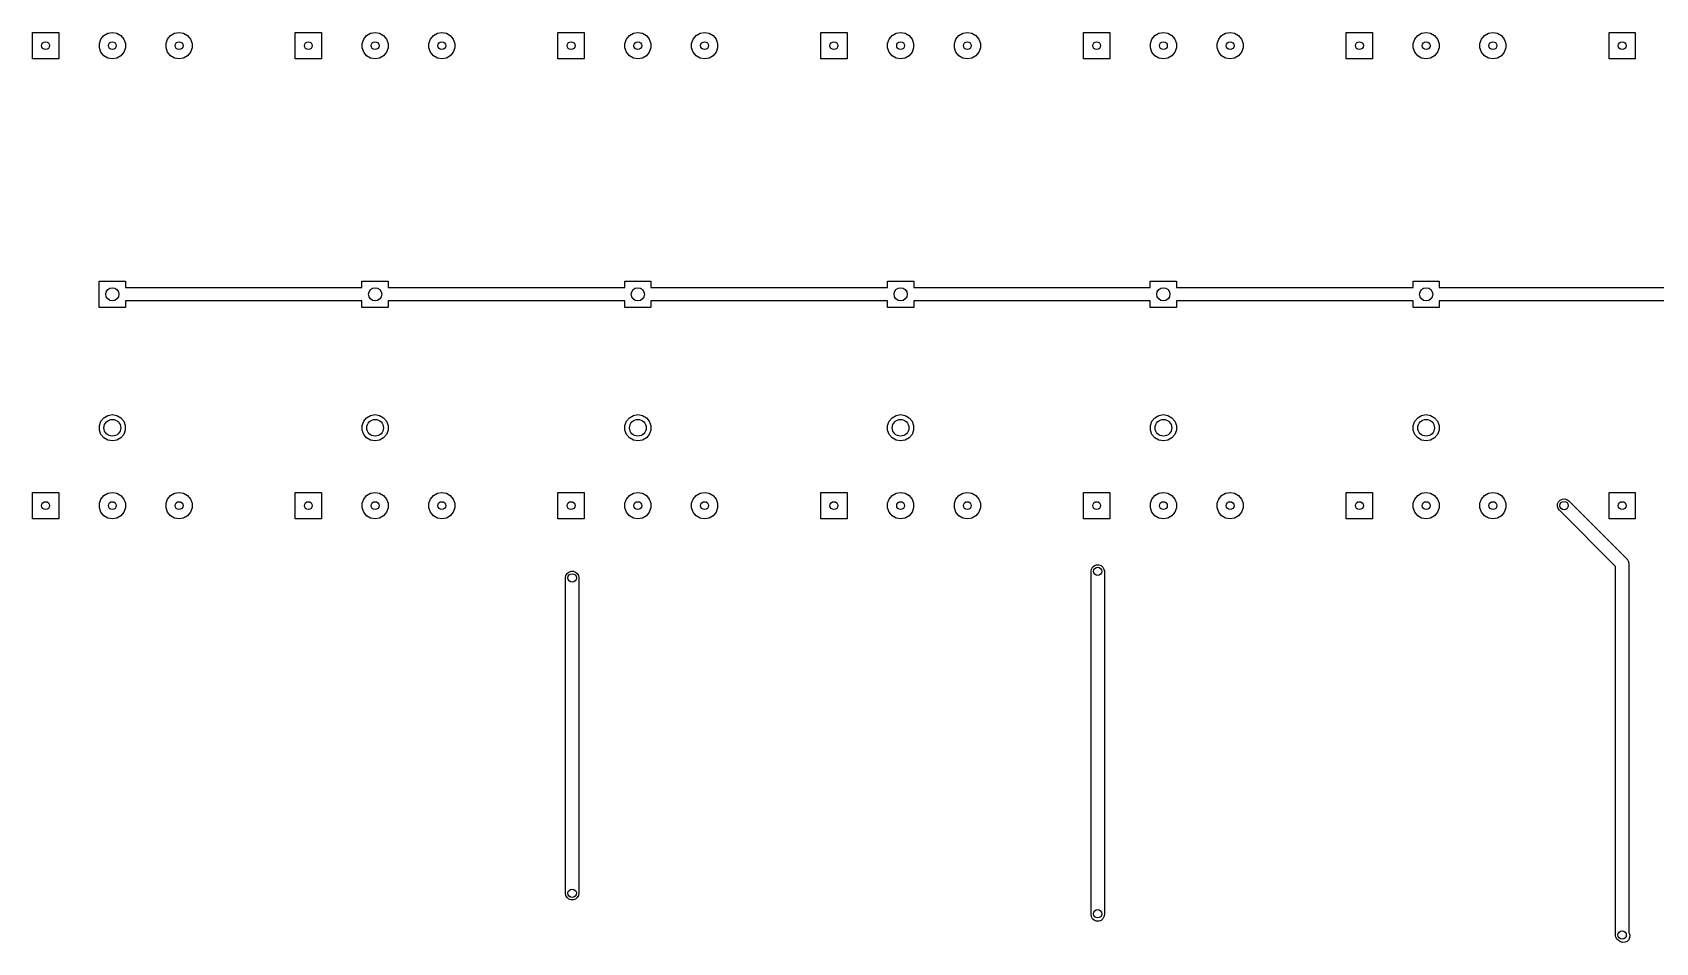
# Model space of a CAD drawing. Extents: x 183 to 424, y -367 to -69.
# Drawn here: x 183.4 to 307, y -364.2 to -295 of the extents above; entities that cross this region are included whole.
import ezdxf

# ---------------------------------------------------------------- set-up
doc = ezdxf.new("R2010")
doc.units = 0
doc.header["$MEASUREMENT"] = 0
doc.layers.add('BLACK', color=7, linetype='CONTINUOUS')

msp = doc.modelspace()

# ---------------------------------------------------------------- linework, layer by layer
at = {"layer": 'Black'}
for p, q in [((183.42, -297), (183.42, -295)), ((183.42, -295), (185.42, -295)), ((185.42, -295), (185.42, -297)), ((188.631, -295.498), (188.855, -295.231)), ((188.855, -295.231), (189.157, -295.057)), ((189.157, -295.057), (189.5, -294.996)), ((189.5, -294.996), (189.843, -295.057)), ((189.843, -295.057), (190.145, -295.231)), ((190.145, -295.231), (190.369, -295.498)), ((193.711, -295.498), (193.935, -295.231)), ((193.935, -295.231), (194.237, -295.057)), ((194.237, -295.057), (194.58, -294.996)), ((194.58, -294.996), (194.923, -295.057)), ((194.923, -295.057), (195.225, -295.231)), ((195.225, -295.231), (195.449, -295.498)), ((203.42, -297), (203.42, -295)), ((203.42, -295), (205.42, -295)), ((205.42, -295), (205.42, -297)), ((208.631, -295.498), (208.855, -295.231)), ((208.855, -295.231), (209.157, -295.057)), ((209.157, -295.057), (209.5, -294.996)), ((209.5, -294.996), (209.843, -295.057)), ((209.843, -295.057), (210.145, -295.231)), ((210.145, -295.231), (210.369, -295.498)), ((213.711, -295.498), (213.935, -295.231)), ((213.935, -295.231), (214.237, -295.057)), ((214.237, -295.057), (214.58, -294.996)), ((214.58, -294.996), (214.923, -295.057)), ((214.923, -295.057), (215.225, -295.231)), ((215.225, -295.231), (215.449, -295.498)), ((223.42, -297), (223.42, -295)), ((223.42, -295), (225.42, -295)), ((225.42, -295), (225.42, -297)), ((228.631, -295.498), (228.855, -295.231)), ((228.855, -295.231), (229.157, -295.057)), ((229.157, -295.057), (229.5, -294.996)), ((229.5, -294.996), (229.843, -295.057)), ((229.843, -295.057), (230.145, -295.231)), ((230.145, -295.231), (230.369, -295.498)), ((233.711, -295.498), (233.935, -295.231)), ((233.935, -295.231), (234.237, -295.057)), ((234.237, -295.057), (234.58, -294.996)), ((234.58, -294.996), (234.923, -295.057)), ((234.923, -295.057), (235.225, -295.231)), ((235.225, -295.231), (235.449, -295.498)), ((243.42, -297), (243.42, -295)), ((243.42, -295), (245.42, -295)), ((245.42, -295), (245.42, -297)), ((248.631, -295.498), (248.855, -295.231)), ((248.855, -295.231), (249.157, -295.057)), ((249.157, -295.057), (249.5, -294.996)), ((249.5, -294.996), (249.843, -295.057)), ((249.843, -295.057), (250.145, -295.231)), ((250.145, -295.231), (250.369, -295.498)), ((253.711, -295.498), (253.935, -295.231)), ((253.935, -295.231), (254.237, -295.057)), ((254.237, -295.057), (254.58, -294.996)), ((254.58, -294.996), (254.923, -295.057)), ((254.923, -295.057), (255.225, -295.231)), ((255.225, -295.231), (255.449, -295.498)), ((263.42, -297), (263.42, -295)), ((263.42, -295), (265.42, -295)), ((265.42, -295), (265.42, -297)), ((268.631, -295.498), (268.855, -295.231)), ((268.855, -295.231), (269.157, -295.057)), ((269.157, -295.057), (269.5, -294.996)), ((269.5, -294.996), (269.843, -295.057)), ((269.843, -295.057), (270.145, -295.231)), ((270.145, -295.231), (270.369, -295.498)), ((273.711, -295.498), (273.935, -295.231)), ((273.935, -295.231), (274.237, -295.057)), ((274.237, -295.057), (274.58, -294.996)), ((274.58, -294.996), (274.923, -295.057)), ((274.923, -295.057), (275.225, -295.231)), ((275.225, -295.231), (275.449, -295.498)), ((283.42, -297), (283.42, -295)), ((283.42, -295), (285.42, -295)), ((285.42, -295), (285.42, -297)), ((288.631, -295.498), (288.855, -295.231)), ((288.855, -295.231), (289.157, -295.057)), ((289.157, -295.057), (289.5, -294.996)), ((289.5, -294.996), (289.843, -295.057)), ((289.843, -295.057), (290.145, -295.231)), ((290.145, -295.231), (290.369, -295.498)), ((293.711, -295.498), (293.935, -295.231)), ((293.935, -295.231), (294.237, -295.057)), ((294.237, -295.057), (294.58, -294.996)), ((294.58, -294.996), (294.923, -295.057)), ((294.923, -295.057), (295.225, -295.231)), ((295.225, -295.231), (295.449, -295.498)), ((303.42, -297), (303.42, -295)), ((303.42, -295), (305.42, -295)), ((305.42, -295), (305.42, -297)), ((188.511, -295.826), (188.631, -295.498)), ((188.511, -296.174), (188.511, -295.826)), ((188.631, -296.502), (188.511, -296.174)), ((190.369, -295.498), (190.489, -295.826)), ((190.489, -296.174), (190.369, -296.502)), ((190.489, -295.826), (190.489, -296.174)), ((193.591, -295.826), (193.711, -295.498)), ((193.591, -296.174), (193.591, -295.826)), ((193.711, -296.502), (193.591, -296.174)), ((195.449, -295.498), (195.569, -295.826)), ((195.569, -296.174), (195.449, -296.502)), ((195.569, -295.826), (195.569, -296.174)), ((208.511, -295.826), (208.631, -295.498)), ((208.511, -296.174), (208.511, -295.826)), ((208.631, -296.502), (208.511, -296.174)), ((210.369, -295.498), (210.489, -295.826)), ((210.489, -296.174), (210.369, -296.502)), ((210.489, -295.826), (210.489, -296.174)), ((213.591, -295.826), (213.711, -295.498)), ((213.591, -296.174), (213.591, -295.826)), ((213.711, -296.502), (213.591, -296.174)), ((215.449, -295.498), (215.569, -295.826)), ((215.569, -296.174), (215.449, -296.502)), ((215.569, -295.826), (215.569, -296.174)), ((228.511, -295.826), (228.631, -295.498)), ((228.511, -296.174), (228.511, -295.826)), ((228.631, -296.502), (228.511, -296.174)), ((230.369, -295.498), (230.489, -295.826)), ((230.489, -296.174), (230.369, -296.502)), ((230.489, -295.826), (230.489, -296.174)), ((233.591, -295.826), (233.711, -295.498)), ((233.591, -296.174), (233.591, -295.826)), ((233.711, -296.502), (233.591, -296.174)), ((235.449, -295.498), (235.569, -295.826)), ((235.569, -296.174), (235.449, -296.502)), ((235.569, -295.826), (235.569, -296.174)), ((248.511, -295.826), (248.631, -295.498)), ((248.511, -296.174), (248.511, -295.826)), ((248.631, -296.502), (248.511, -296.174)), ((250.369, -295.498), (250.489, -295.826)), ((250.489, -296.174), (250.369, -296.502)), ((250.489, -295.826), (250.489, -296.174)), ((253.591, -295.826), (253.711, -295.498)), ((253.591, -296.174), (253.591, -295.826)), ((253.711, -296.502), (253.591, -296.174)), ((255.449, -295.498), (255.569, -295.826)), ((255.569, -296.174), (255.449, -296.502)), ((255.569, -295.826), (255.569, -296.174)), ((268.511, -295.826), (268.631, -295.498)), ((268.511, -296.174), (268.511, -295.826)), ((268.631, -296.502), (268.511, -296.174)), ((270.369, -295.498), (270.489, -295.826)), ((270.489, -296.174), (270.369, -296.502)), ((270.489, -295.826), (270.489, -296.174)), ((273.591, -295.826), (273.711, -295.498)), ((273.591, -296.174), (273.591, -295.826)), ((273.711, -296.502), (273.591, -296.174)), ((275.449, -295.498), (275.569, -295.826)), ((275.569, -296.174), (275.449, -296.502)), ((275.569, -295.826), (275.569, -296.174)), ((288.511, -295.826), (288.631, -295.498)), ((288.511, -296.174), (288.511, -295.826)), ((288.631, -296.502), (288.511, -296.174)), ((290.369, -295.498), (290.489, -295.826)), ((290.489, -296.174), (290.369, -296.502)), ((290.489, -295.826), (290.489, -296.174)), ((293.591, -295.826), (293.711, -295.498)), ((293.591, -296.174), (293.591, -295.826)), ((293.711, -296.502), (293.591, -296.174)), ((295.449, -295.498), (295.569, -295.826)), ((295.569, -296.174), (295.449, -296.502)), ((295.569, -295.826), (295.569, -296.174)), ((185.42, -297), (183.42, -297)), ((188.855, -296.769), (188.631, -296.502)), ((189.157, -296.943), (188.855, -296.769)), ((189.5, -297.004), (189.157, -296.943)), ((189.843, -296.943), (189.5, -297.004)), ((190.145, -296.769), (189.843, -296.943)), ((190.369, -296.502), (190.145, -296.769)), ((193.935, -296.769), (193.711, -296.502)), ((194.237, -296.943), (193.935, -296.769)), ((194.58, -297.004), (194.237, -296.943)), ((194.923, -296.943), (194.58, -297.004)), ((195.225, -296.769), (194.923, -296.943)), ((195.449, -296.502), (195.225, -296.769)), ((205.42, -297), (203.42, -297)), ((208.855, -296.769), (208.631, -296.502)), ((209.157, -296.943), (208.855, -296.769)), ((209.5, -297.004), (209.157, -296.943)), ((209.843, -296.943), (209.5, -297.004)), ((210.145, -296.769), (209.843, -296.943)), ((210.369, -296.502), (210.145, -296.769)), ((213.935, -296.769), (213.711, -296.502)), ((214.237, -296.943), (213.935, -296.769)), ((214.58, -297.004), (214.237, -296.943)), ((214.923, -296.943), (214.58, -297.004)), ((215.225, -296.769), (214.923, -296.943)), ((215.449, -296.502), (215.225, -296.769)), ((225.42, -297), (223.42, -297)), ((228.855, -296.769), (228.631, -296.502)), ((229.157, -296.943), (228.855, -296.769)), ((229.5, -297.004), (229.157, -296.943)), ((229.843, -296.943), (229.5, -297.004)), ((230.145, -296.769), (229.843, -296.943)), ((230.369, -296.502), (230.145, -296.769)), ((233.935, -296.769), (233.711, -296.502)), ((234.237, -296.943), (233.935, -296.769)), ((234.58, -297.004), (234.237, -296.943)), ((234.923, -296.943), (234.58, -297.004)), ((235.225, -296.769), (234.923, -296.943)), ((235.449, -296.502), (235.225, -296.769)), ((245.42, -297), (243.42, -297)), ((248.855, -296.769), (248.631, -296.502)), ((249.157, -296.943), (248.855, -296.769)), ((249.5, -297.004), (249.157, -296.943)), ((249.843, -296.943), (249.5, -297.004)), ((250.145, -296.769), (249.843, -296.943)), ((250.369, -296.502), (250.145, -296.769)), ((253.935, -296.769), (253.711, -296.502)), ((254.237, -296.943), (253.935, -296.769)), ((254.58, -297.004), (254.237, -296.943)), ((254.923, -296.943), (254.58, -297.004)), ((255.225, -296.769), (254.923, -296.943)), ((255.449, -296.502), (255.225, -296.769)), ((265.42, -297), (263.42, -297)), ((268.855, -296.769), (268.631, -296.502)), ((269.157, -296.943), (268.855, -296.769)), ((269.5, -297.004), (269.157, -296.943)), ((269.843, -296.943), (269.5, -297.004)), ((270.145, -296.769), (269.843, -296.943)), ((270.369, -296.502), (270.145, -296.769)), ((273.935, -296.769), (273.711, -296.502)), ((274.237, -296.943), (273.935, -296.769)), ((274.58, -297.004), (274.237, -296.943)), ((274.923, -296.943), (274.58, -297.004)), ((275.225, -296.769), (274.923, -296.943)), ((275.449, -296.502), (275.225, -296.769)), ((285.42, -297), (283.42, -297)), ((288.855, -296.769), (288.631, -296.502)), ((289.157, -296.943), (288.855, -296.769)), ((289.5, -297.004), (289.157, -296.943)), ((289.843, -296.943), (289.5, -297.004)), ((290.145, -296.769), (289.843, -296.943)), ((290.369, -296.502), (290.145, -296.769)), ((293.935, -296.769), (293.711, -296.502)), ((294.237, -296.943), (293.935, -296.769)), ((294.58, -297.004), (294.237, -296.943)), ((294.923, -296.943), (294.58, -297.004)), ((295.225, -296.769), (294.923, -296.943)), ((295.449, -296.502), (295.225, -296.769)), ((305.42, -297), (303.42, -297)), ((188.501, -315.919), (188.501, -313.921)), ((188.501, -313.921), (190.499, -313.921)), ((190.499, -313.921), (190.499, -314.412)), ((190.499, -314.412), (208.501, -314.412)), ((208.501, -314.412), (208.501, -313.921)), ((208.501, -313.921), (210.499, -313.921)), ((210.499, -313.921), (210.499, -314.412)), ((210.499, -314.412), (228.501, -314.412)), ((228.501, -314.412), (228.501, -313.921)), ((228.501, -313.921), (230.499, -313.921)), ((230.499, -313.921), (230.499, -314.412)), ((230.499, -314.412), (248.501, -314.412)), ((248.501, -314.412), (248.501, -313.921)), ((248.501, -313.921), (250.499, -313.921)), ((250.499, -313.921), (250.499, -314.412)), ((250.499, -314.412), (268.501, -314.412)), ((268.501, -314.412), (268.501, -313.921)), ((268.501, -313.921), (270.499, -313.921)), ((270.499, -313.921), (270.499, -314.412)), ((270.499, -314.412), (288.501, -314.412)), ((288.501, -314.412), (288.501, -313.921)), ((288.501, -313.921), (290.499, -313.921)), ((290.499, -313.921), (290.499, -314.412)), ((290.499, -314.412), (308.501, -314.412)), ((190.499, -315.919), (188.501, -315.919)), ((208.501, -315.428), (190.499, -315.428)), ((190.499, -315.428), (190.499, -315.919)), ((208.501, -315.919), (208.501, -315.428)), ((210.499, -315.919), (208.501, -315.919)), ((228.501, -315.428), (210.499, -315.428)), ((210.499, -315.428), (210.499, -315.919)), ((228.501, -315.919), (228.501, -315.428)), ((230.499, -315.919), (228.501, -315.919)), ((248.501, -315.428), (230.499, -315.428)), ((230.499, -315.428), (230.499, -315.919)), ((248.501, -315.919), (248.501, -315.428)), ((250.499, -315.919), (248.501, -315.919)), ((268.501, -315.428), (250.499, -315.428)), ((250.499, -315.428), (250.499, -315.919)), ((268.501, -315.919), (268.501, -315.428)), ((270.499, -315.919), (268.501, -315.919)), ((288.501, -315.428), (270.499, -315.428)), ((270.499, -315.428), (270.499, -315.919)), ((288.501, -315.919), (288.501, -315.428)), ((290.499, -315.919), (288.501, -315.919)), ((308.501, -315.428), (290.499, -315.428)), ((290.499, -315.428), (290.499, -315.919)), ((188.512, -324.906), (188.631, -324.578)), ((188.512, -325.254), (188.512, -324.906)), ((188.631, -324.578), (188.855, -324.311)), ((188.855, -324.311), (189.157, -324.137)), ((189.157, -324.137), (189.5, -324.077)), ((189.5, -324.077), (189.843, -324.137)), ((189.843, -324.137), (190.145, -324.311)), ((190.145, -324.311), (190.369, -324.578)), ((190.369, -324.578), (190.488, -324.906)), ((190.488, -324.906), (190.488, -325.254)), ((208.512, -324.906), (208.631, -324.578)), ((208.512, -325.254), (208.512, -324.906)), ((208.631, -324.578), (208.855, -324.311)), ((208.855, -324.311), (209.157, -324.137)), ((209.157, -324.137), (209.5, -324.077)), ((209.5, -324.077), (209.843, -324.137)), ((209.843, -324.137), (210.145, -324.311)), ((210.145, -324.311), (210.369, -324.578)), ((210.369, -324.578), (210.488, -324.906)), ((210.488, -324.906), (210.488, -325.254)), ((228.512, -324.906), (228.631, -324.578)), ((228.512, -325.254), (228.512, -324.906)), ((228.631, -324.578), (228.855, -324.311)), ((228.855, -324.311), (229.157, -324.137)), ((229.157, -324.137), (229.5, -324.077)), ((229.5, -324.077), (229.843, -324.137)), ((229.843, -324.137), (230.145, -324.311)), ((230.145, -324.311), (230.369, -324.578)), ((230.369, -324.578), (230.488, -324.906)), ((230.488, -324.906), (230.488, -325.254)), ((248.512, -324.906), (248.631, -324.578)), ((248.512, -325.254), (248.512, -324.906)), ((248.631, -324.578), (248.855, -324.311)), ((248.855, -324.311), (249.157, -324.137)), ((249.157, -324.137), (249.5, -324.077)), ((249.5, -324.077), (249.843, -324.137)), ((249.843, -324.137), (250.145, -324.311)), ((250.145, -324.311), (250.369, -324.578)), ((250.369, -324.578), (250.488, -324.906)), ((250.488, -324.906), (250.488, -325.254)), ((268.512, -324.906), (268.631, -324.578)), ((268.512, -325.254), (268.512, -324.906)), ((268.631, -324.578), (268.855, -324.311)), ((268.855, -324.311), (269.157, -324.137)), ((269.157, -324.137), (269.5, -324.077)), ((269.5, -324.077), (269.843, -324.137)), ((269.843, -324.137), (270.145, -324.311)), ((270.145, -324.311), (270.369, -324.578)), ((270.369, -324.578), (270.488, -324.906)), ((270.488, -324.906), (270.488, -325.254)), ((288.512, -324.906), (288.631, -324.578)), ((288.512, -325.254), (288.512, -324.906)), ((288.631, -324.578), (288.855, -324.311)), ((288.855, -324.311), (289.157, -324.137)), ((289.157, -324.137), (289.5, -324.077)), ((289.5, -324.077), (289.843, -324.137)), ((289.843, -324.137), (290.145, -324.311)), ((290.145, -324.311), (290.369, -324.578)), ((290.369, -324.578), (290.488, -324.906)), ((290.488, -324.906), (290.488, -325.254)), ((188.631, -325.582), (188.512, -325.254)), ((188.855, -325.849), (188.631, -325.582)), ((189.157, -326.023), (188.855, -325.849)), ((189.5, -326.083), (189.157, -326.023)), ((189.843, -326.023), (189.5, -326.083)), ((190.145, -325.849), (189.843, -326.023)), ((190.369, -325.582), (190.145, -325.849)), ((190.488, -325.254), (190.369, -325.582)), ((208.631, -325.582), (208.512, -325.254)), ((208.855, -325.849), (208.631, -325.582)), ((209.157, -326.023), (208.855, -325.849)), ((209.5, -326.083), (209.157, -326.023)), ((209.843, -326.023), (209.5, -326.083)), ((210.145, -325.849), (209.843, -326.023)), ((210.369, -325.582), (210.145, -325.849)), ((210.488, -325.254), (210.369, -325.582)), ((228.631, -325.582), (228.512, -325.254)), ((228.855, -325.849), (228.631, -325.582)), ((229.157, -326.023), (228.855, -325.849)), ((229.5, -326.083), (229.157, -326.023)), ((229.843, -326.023), (229.5, -326.083)), ((230.145, -325.849), (229.843, -326.023)), ((230.369, -325.582), (230.145, -325.849)), ((230.488, -325.254), (230.369, -325.582)), ((248.631, -325.582), (248.512, -325.254)), ((248.855, -325.849), (248.631, -325.582)), ((249.157, -326.023), (248.855, -325.849)), ((249.5, -326.083), (249.157, -326.023)), ((249.843, -326.023), (249.5, -326.083)), ((250.145, -325.849), (249.843, -326.023)), ((250.369, -325.582), (250.145, -325.849)), ((250.488, -325.254), (250.369, -325.582)), ((268.631, -325.582), (268.512, -325.254)), ((268.855, -325.849), (268.631, -325.582)), ((269.157, -326.023), (268.855, -325.849)), ((269.5, -326.083), (269.157, -326.023)), ((269.843, -326.023), (269.5, -326.083)), ((270.145, -325.849), (269.843, -326.023)), ((270.369, -325.582), (270.145, -325.849)), ((270.488, -325.254), (270.369, -325.582)), ((288.631, -325.582), (288.512, -325.254)), ((288.855, -325.849), (288.631, -325.582)), ((289.157, -326.023), (288.855, -325.849)), ((289.5, -326.083), (289.157, -326.023)), ((289.843, -326.023), (289.5, -326.083)), ((290.145, -325.849), (289.843, -326.023)), ((290.369, -325.582), (290.145, -325.849)), ((290.488, -325.254), (290.369, -325.582)), ((183.42, -332), (183.42, -330)), ((183.42, -330), (185.42, -330)), ((185.42, -330), (185.42, -332)), ((188.511, -330.826), (188.631, -330.498)), ((188.511, -331.174), (188.511, -330.826)), ((188.631, -330.498), (188.855, -330.231)), ((188.855, -330.231), (189.157, -330.057)), ((189.157, -330.057), (189.5, -329.996)), ((189.5, -329.996), (189.843, -330.057)), ((189.843, -330.057), (190.145, -330.231)), ((190.145, -330.231), (190.369, -330.498)), ((190.369, -330.498), (190.489, -330.826)), ((190.489, -330.826), (190.489, -331.174)), ((193.591, -330.826), (193.711, -330.498)), ((193.591, -331.174), (193.591, -330.826)), ((193.711, -330.498), (193.935, -330.231)), ((193.935, -330.231), (194.237, -330.057)), ((194.237, -330.057), (194.58, -329.996)), ((194.58, -329.996), (194.923, -330.057)), ((194.923, -330.057), (195.225, -330.231)), ((195.225, -330.231), (195.449, -330.498)), ((195.449, -330.498), (195.569, -330.826)), ((195.569, -330.826), (195.569, -331.174)), ((203.42, -332), (203.42, -330)), ((203.42, -330), (205.42, -330)), ((205.42, -330), (205.42, -332)), ((208.511, -330.826), (208.631, -330.498)), ((208.511, -331.174), (208.511, -330.826)), ((208.631, -330.498), (208.855, -330.231)), ((208.855, -330.231), (209.157, -330.057)), ((209.157, -330.057), (209.5, -329.996)), ((209.5, -329.996), (209.843, -330.057)), ((209.843, -330.057), (210.145, -330.231)), ((210.145, -330.231), (210.369, -330.498)), ((210.369, -330.498), (210.489, -330.826)), ((210.489, -330.826), (210.489, -331.174)), ((213.591, -330.826), (213.711, -330.498)), ((213.591, -331.174), (213.591, -330.826)), ((213.711, -330.498), (213.935, -330.231)), ((213.935, -330.231), (214.237, -330.057)), ((214.237, -330.057), (214.58, -329.996)), ((214.58, -329.996), (214.923, -330.057)), ((214.923, -330.057), (215.225, -330.231)), ((215.225, -330.231), (215.449, -330.498)), ((215.449, -330.498), (215.569, -330.826)), ((215.569, -330.826), (215.569, -331.174)), ((223.42, -332), (223.42, -330)), ((223.42, -330), (225.42, -330)), ((225.42, -330), (225.42, -332)), ((228.511, -330.826), (228.631, -330.498)), ((228.511, -331.174), (228.511, -330.826)), ((228.631, -330.498), (228.855, -330.231)), ((228.855, -330.231), (229.157, -330.057)), ((229.157, -330.057), (229.5, -329.996)), ((229.5, -329.996), (229.843, -330.057)), ((229.843, -330.057), (230.145, -330.231)), ((230.145, -330.231), (230.369, -330.498)), ((230.369, -330.498), (230.489, -330.826)), ((230.489, -330.826), (230.489, -331.174)), ((233.591, -330.826), (233.711, -330.498)), ((233.591, -331.174), (233.591, -330.826)), ((233.711, -330.498), (233.935, -330.231)), ((233.935, -330.231), (234.237, -330.057)), ((234.237, -330.057), (234.58, -329.996)), ((234.58, -329.996), (234.923, -330.057)), ((234.923, -330.057), (235.225, -330.231)), ((235.225, -330.231), (235.449, -330.498)), ((235.449, -330.498), (235.569, -330.826)), ((235.569, -330.826), (235.569, -331.174)), ((243.42, -332), (243.42, -330)), ((243.42, -330), (245.42, -330)), ((245.42, -330), (245.42, -332)), ((248.511, -330.826), (248.631, -330.498)), ((248.511, -331.174), (248.511, -330.826)), ((248.631, -330.498), (248.855, -330.231)), ((248.855, -330.231), (249.157, -330.057)), ((249.157, -330.057), (249.5, -329.996)), ((249.5, -329.996), (249.843, -330.057)), ((249.843, -330.057), (250.145, -330.231)), ((250.145, -330.231), (250.369, -330.498)), ((250.369, -330.498), (250.489, -330.826)), ((250.489, -330.826), (250.489, -331.174)), ((253.591, -330.826), (253.711, -330.498)), ((253.591, -331.174), (253.591, -330.826)), ((253.711, -330.498), (253.935, -330.231)), ((253.935, -330.231), (254.237, -330.057)), ((254.237, -330.057), (254.58, -329.996)), ((254.58, -329.996), (254.923, -330.057)), ((254.923, -330.057), (255.225, -330.231)), ((255.225, -330.231), (255.449, -330.498)), ((255.449, -330.498), (255.569, -330.826)), ((255.569, -330.826), (255.569, -331.174)), ((263.42, -332), (263.42, -330)), ((263.42, -330), (265.42, -330)), ((265.42, -330), (265.42, -332)), ((268.511, -330.826), (268.631, -330.498)), ((268.511, -331.174), (268.511, -330.826)), ((268.631, -330.498), (268.855, -330.231)), ((268.855, -330.231), (269.157, -330.057)), ((269.157, -330.057), (269.5, -329.996)), ((269.5, -329.996), (269.843, -330.057)), ((269.843, -330.057), (270.145, -330.231)), ((270.145, -330.231), (270.369, -330.498)), ((270.369, -330.498), (270.489, -330.826)), ((270.489, -330.826), (270.489, -331.174)), ((273.591, -330.826), (273.711, -330.498)), ((273.591, -331.174), (273.591, -330.826)), ((273.711, -330.498), (273.935, -330.231)), ((273.935, -330.231), (274.237, -330.057)), ((274.237, -330.057), (274.58, -329.996)), ((274.58, -329.996), (274.923, -330.057)), ((274.923, -330.057), (275.225, -330.231)), ((275.225, -330.231), (275.449, -330.498)), ((275.449, -330.498), (275.569, -330.826)), ((275.569, -330.826), (275.569, -331.174)), ((283.42, -332), (283.42, -330)), ((283.42, -330), (285.42, -330)), ((285.42, -330), (285.42, -332)), ((288.511, -330.826), (288.631, -330.498)), ((288.511, -331.174), (288.511, -330.826)), ((288.631, -330.498), (288.855, -330.231)), ((288.855, -330.231), (289.157, -330.057)), ((289.157, -330.057), (289.5, -329.996)), ((289.5, -329.996), (289.843, -330.057)), ((289.843, -330.057), (290.145, -330.231)), ((290.145, -330.231), (290.369, -330.498)), ((290.369, -330.498), (290.489, -330.826)), ((290.489, -330.826), (290.489, -331.174)), ((293.591, -330.826), (293.711, -330.498)), ((293.591, -331.174), (293.591, -330.826)), ((293.711, -330.498), (293.935, -330.231)), ((293.935, -330.231), (294.237, -330.057)), ((294.237, -330.057), (294.58, -329.996)), ((294.58, -329.996), (294.923, -330.057)), ((294.923, -330.057), (295.225, -330.231)), ((295.225, -330.231), (295.449, -330.498)), ((295.449, -330.498), (295.569, -330.826)), ((295.569, -330.826), (295.569, -331.174)), ((299.494, -331.044), (299.509, -330.869)), ((299.54, -331.215), (299.494, -331.044)), ((299.509, -330.869), (299.584, -330.709)), ((299.584, -330.709), (299.709, -330.584)), ((299.709, -330.584), (299.869, -330.509)), ((299.869, -330.509), (300.044, -330.494)), ((300.044, -330.494), (300.215, -330.54)), ((300.215, -330.54), (300.359, -330.641)), ((300.359, -330.641), (304.779, -335.061)), ((303.42, -332), (303.42, -330)), ((303.42, -330), (305.42, -330)), ((305.42, -330), (305.42, -332)), ((185.42, -332), (183.42, -332)), ((188.631, -331.502), (188.511, -331.174)), ((188.855, -331.769), (188.631, -331.502)), ((189.157, -331.943), (188.855, -331.769)), ((189.5, -332.004), (189.157, -331.943)), ((189.843, -331.943), (189.5, -332.004)), ((190.145, -331.769), (189.843, -331.943)), ((190.369, -331.502), (190.145, -331.769)), ((190.489, -331.174), (190.369, -331.502)), ((193.711, -331.502), (193.591, -331.174)), ((193.935, -331.769), (193.711, -331.502)), ((194.237, -331.943), (193.935, -331.769)), ((194.58, -332.004), (194.237, -331.943)), ((194.923, -331.943), (194.58, -332.004)), ((195.225, -331.769), (194.923, -331.943)), ((195.449, -331.502), (195.225, -331.769)), ((195.569, -331.174), (195.449, -331.502)), ((205.42, -332), (203.42, -332)), ((208.631, -331.502), (208.511, -331.174)), ((208.855, -331.769), (208.631, -331.502)), ((209.157, -331.943), (208.855, -331.769)), ((209.5, -332.004), (209.157, -331.943)), ((209.843, -331.943), (209.5, -332.004)), ((210.145, -331.769), (209.843, -331.943)), ((210.369, -331.502), (210.145, -331.769)), ((210.489, -331.174), (210.369, -331.502)), ((213.711, -331.502), (213.591, -331.174)), ((213.935, -331.769), (213.711, -331.502)), ((214.237, -331.943), (213.935, -331.769)), ((214.58, -332.004), (214.237, -331.943)), ((214.923, -331.943), (214.58, -332.004)), ((215.225, -331.769), (214.923, -331.943)), ((215.449, -331.502), (215.225, -331.769)), ((215.569, -331.174), (215.449, -331.502)), ((225.42, -332), (223.42, -332)), ((228.631, -331.502), (228.511, -331.174)), ((228.855, -331.769), (228.631, -331.502)), ((229.157, -331.943), (228.855, -331.769)), ((229.5, -332.004), (229.157, -331.943)), ((229.843, -331.943), (229.5, -332.004)), ((230.145, -331.769), (229.843, -331.943)), ((230.369, -331.502), (230.145, -331.769)), ((230.489, -331.174), (230.369, -331.502)), ((233.711, -331.502), (233.591, -331.174)), ((233.935, -331.769), (233.711, -331.502)), ((234.237, -331.943), (233.935, -331.769)), ((234.58, -332.004), (234.237, -331.943)), ((234.923, -331.943), (234.58, -332.004)), ((235.225, -331.769), (234.923, -331.943)), ((235.449, -331.502), (235.225, -331.769)), ((235.569, -331.174), (235.449, -331.502)), ((245.42, -332), (243.42, -332)), ((248.631, -331.502), (248.511, -331.174)), ((248.855, -331.769), (248.631, -331.502)), ((249.157, -331.943), (248.855, -331.769)), ((249.5, -332.004), (249.157, -331.943)), ((249.843, -331.943), (249.5, -332.004)), ((250.145, -331.769), (249.843, -331.943)), ((250.369, -331.502), (250.145, -331.769)), ((250.489, -331.174), (250.369, -331.502)), ((253.711, -331.502), (253.591, -331.174)), ((253.935, -331.769), (253.711, -331.502)), ((254.237, -331.943), (253.935, -331.769)), ((254.58, -332.004), (254.237, -331.943)), ((254.923, -331.943), (254.58, -332.004)), ((255.225, -331.769), (254.923, -331.943)), ((255.449, -331.502), (255.225, -331.769)), ((255.569, -331.174), (255.449, -331.502)), ((265.42, -332), (263.42, -332)), ((268.631, -331.502), (268.511, -331.174)), ((268.855, -331.769), (268.631, -331.502)), ((269.157, -331.943), (268.855, -331.769)), ((269.5, -332.004), (269.157, -331.943)), ((269.843, -331.943), (269.5, -332.004)), ((270.145, -331.769), (269.843, -331.943)), ((270.369, -331.502), (270.145, -331.769)), ((270.489, -331.174), (270.369, -331.502)), ((273.711, -331.502), (273.591, -331.174)), ((273.935, -331.769), (273.711, -331.502)), ((274.237, -331.943), (273.935, -331.769)), ((274.58, -332.004), (274.237, -331.943)), ((274.923, -331.943), (274.58, -332.004)), ((275.225, -331.769), (274.923, -331.943)), ((275.449, -331.502), (275.225, -331.769)), ((275.569, -331.174), (275.449, -331.502)), ((285.42, -332), (283.42, -332)), ((288.631, -331.502), (288.511, -331.174)), ((288.855, -331.769), (288.631, -331.502)), ((289.157, -331.943), (288.855, -331.769)), ((289.5, -332.004), (289.157, -331.943)), ((289.843, -331.943), (289.5, -332.004)), ((290.145, -331.769), (289.843, -331.943)), ((290.369, -331.502), (290.145, -331.769)), ((290.489, -331.174), (290.369, -331.502)), ((293.711, -331.502), (293.591, -331.174)), ((293.935, -331.769), (293.711, -331.502)), ((294.237, -331.943), (293.935, -331.769)), ((294.58, -332.004), (294.237, -331.943)), ((294.923, -331.943), (294.58, -332.004)), ((295.225, -331.769), (294.923, -331.943)), ((295.449, -331.502), (295.225, -331.769)), ((295.569, -331.174), (295.449, -331.502)), ((299.641, -331.359), (299.54, -331.215)), ((303.912, -335.63), (299.641, -331.359)), ((305.42, -332), (303.42, -332)), ((224.246, -336.06), (224.412, -336)), ((224.412, -336), (224.588, -336)), ((224.588, -336), (224.754, -336.06)), ((263.992, -336), (264.023, -335.826)), ((263.992, -362.125), (263.992, -336)), ((264.023, -335.826), (264.111, -335.673)), ((264.111, -335.673), (264.246, -335.56)), ((264.246, -335.56), (264.412, -335.5)), ((264.412, -335.5), (264.588, -335.5)), ((264.588, -335.5), (264.754, -335.56)), ((264.754, -335.56), (264.889, -335.673)), ((264.889, -335.673), (264.977, -335.826)), ((264.977, -335.826), (265.008, -336)), ((265.008, -336), (265.008, -362.125)), ((303.912, -363.677), (303.912, -335.63)), ((304.779, -335.061), (304.792, -335.079)), ((304.792, -335.079), (304.809, -335.093)), ((304.809, -335.093), (304.842, -335.151)), ((304.842, -335.151), (304.88, -335.205)), ((304.88, -335.205), (304.886, -335.227)), ((304.886, -335.227), (304.897, -335.246)), ((304.897, -335.246), (304.909, -335.312)), ((304.909, -335.312), (304.926, -335.376)), ((304.926, -335.376), (304.924, -335.398)), ((304.924, -335.398), (304.928, -335.42)), ((304.928, -335.42), (304.928, -363.48)), ((223.992, -336.5), (224.023, -336.326)), ((223.992, -360.5), (223.992, -336.5)), ((224.023, -336.326), (224.111, -336.173)), ((224.111, -336.173), (224.246, -336.06)), ((224.754, -336.06), (224.889, -336.173)), ((224.889, -336.173), (224.977, -336.326)), ((224.977, -336.326), (225.008, -336.5)), ((225.008, -336.5), (225.008, -360.5)), ((224.023, -360.674), (223.992, -360.5)), ((224.111, -360.827), (224.023, -360.674)), ((224.977, -360.674), (224.889, -360.827)), ((225.008, -360.5), (224.977, -360.674)), ((224.246, -360.94), (224.111, -360.827)), ((224.412, -361), (224.246, -360.94)), ((224.588, -361), (224.412, -361)), ((224.754, -360.94), (224.588, -361)), ((224.889, -360.827), (224.754, -360.94)), ((264.023, -362.298), (263.992, -362.125)), ((264.111, -362.451), (264.023, -362.298)), ((264.246, -362.565), (264.111, -362.451)), ((264.412, -362.625), (264.246, -362.565)), ((264.588, -362.625), (264.412, -362.625)), ((264.754, -362.565), (264.588, -362.625)), ((264.889, -362.451), (264.754, -362.565)), ((264.977, -362.298), (264.889, -362.451)), ((265.008, -362.125), (264.977, -362.298)), ((303.915, -363.694), (303.912, -363.677)), ((303.914, -363.705), (303.915, -363.694)), ((303.923, -363.737), (303.914, -363.705)), ((303.943, -363.851), (303.923, -363.737)), ((304.031, -364.004), (303.943, -363.851)), ((304.116, -364.075), (304.031, -364.004)), ((304.141, -364.1), (304.116, -364.075)), ((304.285, -364.201), (304.141, -364.1)), ((304.456, -364.247), (304.285, -364.201)), ((304.631, -364.231), (304.456, -364.247)), ((304.791, -364.157), (304.631, -364.231)), ((304.916, -364.032), (304.791, -364.157)), ((304.991, -363.872), (304.916, -364.032)), ((304.928, -363.48), (304.96, -363.526)), ((304.96, -363.526), (305.006, -363.696)), ((305.006, -363.696), (304.991, -363.872))]:
    msp.add_line(p, q, dxfattribs=at)
for centre, radius in [((184.42, -296), 0.3), ((189.5, -296), 0.3), ((194.58, -296), 0.3), ((204.42, -296), 0.3), ((209.5, -296), 0.3), ((214.58, -296), 0.3), ((224.42, -296), 0.3), ((229.5, -296), 0.3), ((234.58, -296), 0.3), ((244.42, -296), 0.3), ((249.5, -296), 0.3), ((254.58, -296), 0.3), ((264.42, -296), 0.3), ((269.5, -296), 0.3), ((274.58, -296), 0.3), ((284.42, -296), 0.3), ((289.5, -296), 0.3), ((294.58, -296), 0.3), ((304.42, -296), 0.3), ((189.5, -314.92), 0.5004), ((209.5, -314.92), 0.5004), ((229.5, -314.92), 0.5004), ((249.5, -314.92), 0.5004), ((269.5, -314.92), 0.5004), ((289.5, -314.92), 0.5004), ((189.5, -325.08), 0.635), ((209.5, -325.08), 0.635), ((229.5, -325.08), 0.635), ((249.5, -325.08), 0.635), ((269.5, -325.08), 0.635), ((289.5, -325.08), 0.635), ((184.42, -331), 0.3), ((189.5, -331), 0.3), ((194.58, -331), 0.3), ((204.42, -331), 0.3), ((209.5, -331), 0.3), ((214.58, -331), 0.3), ((224.42, -331), 0.3), ((229.5, -331), 0.3), ((234.58, -331), 0.3), ((244.42, -331), 0.3), ((249.5, -331), 0.3), ((254.58, -331), 0.3), ((264.42, -331), 0.3), ((269.5, -331), 0.3), ((274.58, -331), 0.3), ((284.42, -331), 0.3), ((289.5, -331), 0.3), ((294.58, -331), 0.3), ((300, -331), 0.3175), ((304.42, -331), 0.3), ((264.5, -336), 0.3175), ((224.5, -336.5), 0.3175), ((224.5, -360.5), 0.3175), ((264.5, -362.061), 0.3175), ((304.42, -363.677), 0.3175)]:
    msp.add_circle(centre, radius, dxfattribs=at)

doc.saveas('drawing.dxf')
